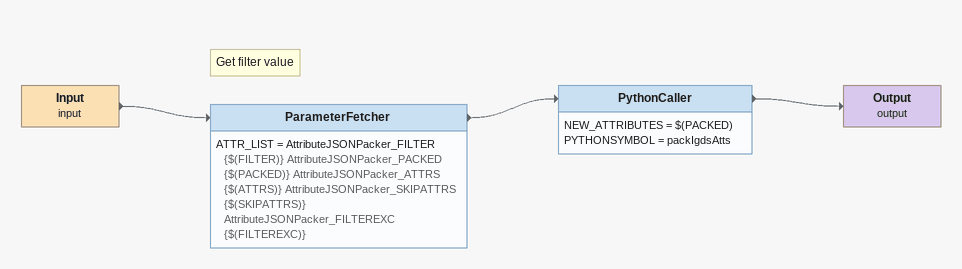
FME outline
Input (input)
    -> ParameterFetcher
Note: Get filter value
ParameterFetcher
    ATTR_LIST = AttributeJSONPacker_FILTER {$(FILTER)} AttributeJSONPacker_PACKED {$(PACKED)} AttributeJSONPacker_ATTRS {$(ATTRS)} AttributeJSONPacker_SKIPATTRS {$(SKIPATTRS)} AttributeJSONPacker_FILTEREXC {$(FILTEREXC)}
    -> PythonCaller
PythonCaller
    NEW_ATTRIBUTES = $(PACKED)
    PYTHONSYMBOL = packIgdsAtts
    -> Output (output)
Output (output)
